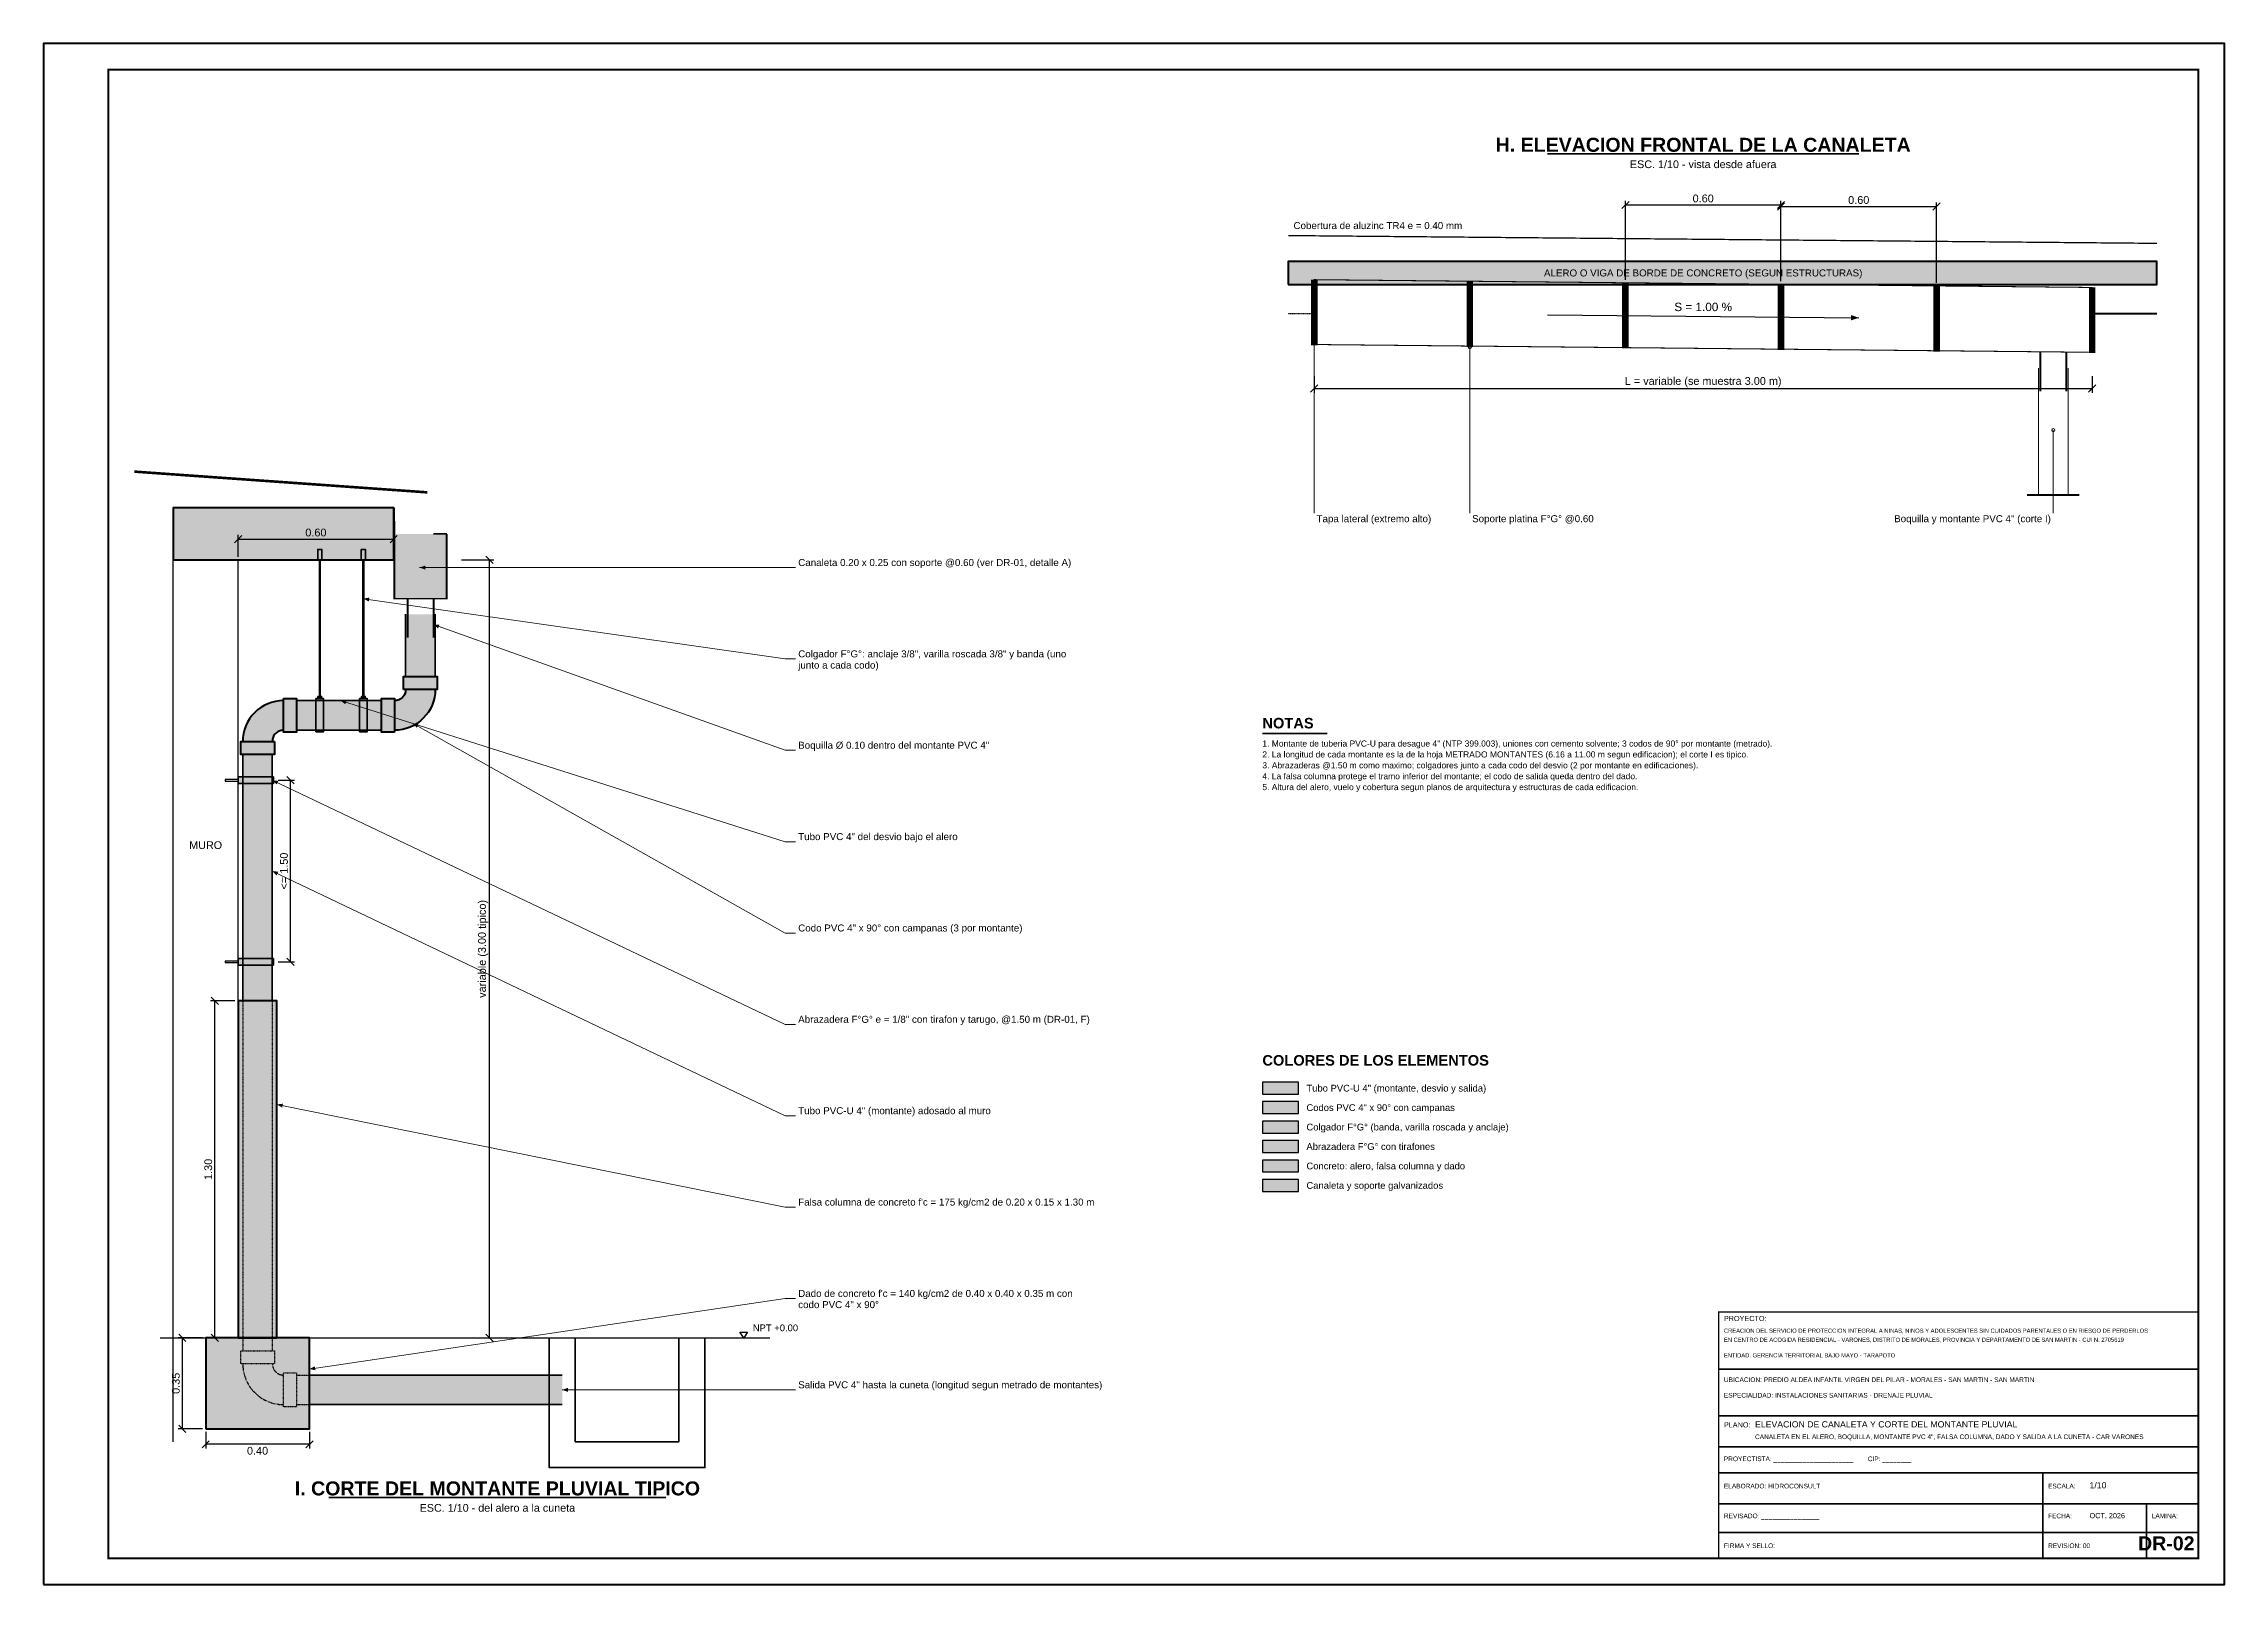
# Paper-space layout 'DR-02' of a CAD drawing. Header units: metres, sheet in millimetres. Extents: x 0 to 841, y 0 to 594.
# The model-space entities are those that its viewports show. They can reach past a viewport. Long polylines and large blocks are cut down to what shows.
import ezdxf
from ezdxf.enums import TextEntityAlignment as Align

# ---------------------------------------------------------------- set-up
doc = ezdxf.new("R2010")
doc.units = ezdxf.units.M
doc.header["$LTSCALE"] = 0.25
doc.linetypes.add('HIDDEN', pattern=[0.375, 0.25, -0.125])
for name, color, linetype, lineweight in [('ABRAZADERA', 1, 'CONTINUOUS', 35), ('ABRZ-RELL', 1, 'CONTINUOUS', 13), ('ACCES-RELL', 5, 'CONTINUOUS', 13), ('ACCESORIO-PVC', 5, 'CONTINUOUS', 40), ('COBERTURA', 8, 'CONTINUOUS', 30), ('COLG-RELL', 30, 'CONTINUOUS', 13), ('COLGADOR', 30, 'CONTINUOUS', 35), ('CONCRETO', 250, 'CONTINUOUS', 50), ('CONCRETO-OCULTO', 8, 'HIDDEN', 25), ('CORTES', 6, 'CONTINUOUS', 50), ('COTAS', 94, 'CONTINUOUS', 18), ('CUNETA', 3, 'CONTINUOUS', 35), ('GALV-RELL', 8, 'CONTINUOUS', 13), ('LLAMADAS', 30, 'CONTINUOUS', 18), ('MARCO', 7, 'CONTINUOUS', 50), ('MURO', 8, 'CONTINUOUS', 25), ('PERNOS', 34, 'CONTINUOUS', 25), ('PLANCHA-GALV', 5, 'CONTINUOUS', 40), ('PLATINA', 140, 'CONTINUOUS', 50), ('ROTULO', 7, 'CONTINUOUS', 35), ('TERRENO', 7, 'CONTINUOUS', 30), ('TITULOS', 160, 'CONTINUOUS', 35), ('TUBERIA-OCULTA', 3, 'HIDDEN', 25), ('TUBERIA-PVC', 3, 'CONTINUOUS', 35), ('TUBO-PVC', 151, 'CONTINUOUS', 35), ('TUBO-RELL', 151, 'CONTINUOUS', 13)]:
    doc.layers.add(name, color=color, linetype=linetype, lineweight=lineweight)
doc.layers.add('CONCRETO-ACHURADO', color=8, linetype='CONTINUOUS', true_color=0xe2e2e2)
for name, color, linetype in [('FLUJO', 150, 'CONTINUOUS'), ('LEYENDA', 7, 'CONTINUOUS'), ('NIVELES', 7, 'CONTINUOUS'), ('ROTULO-TEXTO', 7, 'CONTINUOUS'), ('TEXTOS', 7, 'CONTINUOUS'), ('TEXTOS-NOTAS', 7, 'CONTINUOUS')]:
    doc.layers.add(name, color=color, linetype=linetype)
doc.styles.get("Standard").update_dxf_attribs({"font": 'arial.ttf'})
doc.styles.add('TITULOS', font='arialbd.ttf')
doc.dimstyles.new('COT-10', dxfattribs={"dimscale": 0.01, "dimtxt": 3, "dimasz": 2.2, "dimexe": 1.6, "dimexo": 1.2, "dimgap": 1, "dimtad": 1, "dimzin": 0, "dimdsep": 46, "dimtxsty": 'Standard', "dimtsz": 1.4, "dimcen": 2.5, "dimclrd": 256, "dimclre": 256, "dimclrt": 7, "dimazin": 3, "dimtfac": 1, "dimtmove": 0, "dimatfit": 3})

# ---------------------------------------------------------------- blocks, each defined once
blk = doc.blocks.new('SIMB-NIVEL')
at = {"layer": 'NIVELES'}
blk.add_line((-3, 0), (3, 0), dxfattribs=at)
blk.add_lwpolyline([(0, 0), (-1.5, 2.2), (1.5, 2.2)], close=True, dxfattribs=at)

msp = doc.modelspace()

# ---------------------------------------------------------------- hatches: boundary and pattern name
at = {"layer": 'ABRZ-RELL', "true_color": 0xec8282}
h = msp.add_hatch(color=7, dxfattribs=at)
h.dxf.hatch_style = 1
h.paths.add_polyline_path([(0.75, -16.9127), (0.886, -16.9127), (0.886, -16.8873), (0.75, -16.8873)])
h = msp.add_hatch(color=7, dxfattribs=at)
h.dxf.hatch_style = 1
h.paths.add_polyline_path([(0.75, -17.6127), (0.886, -17.6127), (0.886, -17.5873), (0.75, -17.5873)])
at = {"layer": 'ACCES-RELL', "true_color": 0x7896d7}
h = msp.add_hatch(color=7, dxfattribs=at)
h.dxf.hatch_style = 1
h.paths.add_polyline_path([(1.5102, -16.55), (1.5094, -16.5654), (1.5072, -16.5806), (1.5034, -16.5956), (1.4982, -16.6101), (1.4916, -16.624), (1.4837, -16.6372), (1.4745, -16.6496), (1.4642, -16.661), (1.4528, -16.6714), (1.4404, -16.6805), (1.4272, -16.6885), (1.4133, -16.695), (1.3987, -16.7002), (1.3838, -16.704), (1.3686, -16.7062), (1.3532, -16.707), (1.3532, -16.593), (1.3574, -16.5928), (1.3616, -16.5922), (1.3657, -16.5911), (1.3696, -16.5897), (1.3734, -16.5879), (1.3771, -16.5858), (1.3805, -16.5832), (1.3836, -16.5804), (1.3864, -16.5773), (1.3889, -16.5739), (1.3911, -16.5703), (1.3929, -16.5665), (1.3943, -16.5625), (1.3953, -16.5584), (1.396, -16.5542), (1.3962, -16.55)])
h = msp.add_hatch(color=7, dxfattribs=at)
h.dxf.hatch_style = 1
h.paths.add_polyline_path([(1.3882, -16.55), (1.3882, -16.5), (1.5182, -16.5), (1.5182, -16.55)])
h = msp.add_hatch(color=7, dxfattribs=at)
h.dxf.hatch_style = 1
h.paths.add_polyline_path([(0.925, -16.593), (0.9096, -16.5938), (0.8944, -16.596), (0.8794, -16.5998), (0.8649, -16.605), (0.851, -16.6115), (0.8378, -16.6195), (0.8254, -16.6286), (0.814, -16.639), (0.8036, -16.6504), (0.7945, -16.6628), (0.7865, -16.676), (0.78, -16.6899), (0.7748, -16.7044), (0.771, -16.7194), (0.7688, -16.7346), (0.768, -16.75), (0.882, -16.75), (0.8822, -16.7458), (0.8828, -16.7416), (0.8839, -16.7375), (0.8853, -16.7335), (0.8871, -16.7297), (0.8892, -16.7261), (0.8918, -16.7227), (0.8946, -16.7196), (0.8977, -16.7168), (0.9011, -16.7142), (0.9047, -16.7121), (0.9085, -16.7103), (0.9125, -16.7089), (0.9166, -16.7078), (0.9208, -16.7072), (0.925, -16.707)])
h = msp.add_hatch(color=7, dxfattribs=at)
h.dxf.hatch_style = 1
h.paths.add_polyline_path([(0.925, -16.585), (0.975, -16.585), (0.975, -16.715), (0.925, -16.715)])
h = msp.add_hatch(color=7, dxfattribs=at)
h.dxf.hatch_style = 1
h.paths.add_polyline_path([(1.3532, -16.715), (1.3032, -16.715), (1.3032, -16.585), (1.3532, -16.585)])
h = msp.add_hatch(color=7, dxfattribs=at)
h.dxf.hatch_style = 1
h.paths.add_polyline_path([(0.89, -16.75), (0.89, -16.8), (0.76, -16.8), (0.76, -16.75)])
at = {"layer": 'COLG-RELL', "true_color": 0xf6ba6e}
h = msp.add_hatch(color=7, dxfattribs=at)
h.dxf.hatch_style = 1
h.paths.add_polyline_path([(1.05, -16.713), (1.08, -16.713), (1.08, -16.585), (1.05, -16.585)])
h = msp.add_hatch(color=7, dxfattribs=at)
h.dxf.hatch_style = 1
h.paths.add_polyline_path([(1.2182, -16.713), (1.2482, -16.713), (1.2482, -16.585), (1.2182, -16.585)])
at = {"layer": 'CONCRETO-ACHURADO', "true_color": 0xe2e2e2}
h = msp.add_hatch(color=7, dxfattribs=at)
h.dxf.hatch_style = 1
h.paths.add_polyline_path([(4.8, -14.988), (8.15, -14.988), (8.15, -14.9), (4.8, -14.9)])
h = msp.add_hatch(color=7, dxfattribs=at)
h.dxf.hatch_style = 1
h.paths.add_polyline_path([(0.5, -16.05), (1.35, -16.05), (1.35, -15.85), (0.5, -15.85)])
h = msp.add_hatch(color=7, dxfattribs=at)
h.dxf.hatch_style = 1
h.paths.add_polyline_path([(0.75, -19.05), (0.9, -19.05), (0.9, -17.75), (0.75, -17.75)])
h = msp.add_hatch(color=7, dxfattribs=at)
h.dxf.hatch_style = 1
h.paths.add_polyline_path([(0.625, -19.4), (1.025, -19.4), (1.025, -19.05), (0.625, -19.05)])
at = {"layer": 'GALV-RELL', "true_color": 0xe2e7ee}
h = msp.add_hatch(color=7, dxfattribs=at)
h.dxf.hatch_style = 1
h.paths.add_polyline_path([(1.3532, -16.2), (1.5532, -16.2), (1.5532, -15.95), (1.3532, -15.95)])
at = {"layer": 'TUBO-RELL', "true_color": 0xc4e0fa}
h = msp.add_hatch(color=7, dxfattribs=at)
h.dxf.hatch_style = 1
h.paths.add_polyline_path([(1.5102, -16.26), (1.5102, -16.5), (1.3962, -16.5), (1.3962, -16.26)])
h = msp.add_hatch(color=7, dxfattribs=at)
h.dxf.hatch_style = 1
h.paths.add_polyline_path([(1.3032, -16.707), (0.975, -16.707), (0.975, -16.593), (1.3032, -16.593)])
h = msp.add_hatch(color=7, dxfattribs=at)
h.dxf.hatch_style = 1
h.paths.add_polyline_path([(0.882, -16.8), (0.882, -17.75), (0.768, -17.75), (0.768, -16.8)])
h = msp.add_hatch(color=7, dxfattribs=at)
h.dxf.hatch_style = 1
h.paths.add_polyline_path([(1.025, -19.193), (2, -19.193), (2, -19.307), (1.025, -19.307)])

# ---------------------------------------------------------------- linework, layer by layer
at = {"layer": 'ABRAZADERA'}
for points in [[(0.75, -16.9127), (0.886, -16.9127), (0.886, -16.8873), (0.75, -16.8873)], [(0.75, -17.6127), (0.886, -17.6127), (0.886, -17.5873), (0.75, -17.5873)]]:
    msp.add_lwpolyline(points, close=True, dxfattribs=at)
at = {"layer": 'ACCESORIO-PVC'}
for points in [[(1.5102, -16.55), (1.5094, -16.5654), (1.5072, -16.5806), (1.5034, -16.5956), (1.4982, -16.6101), (1.4916, -16.624), (1.4837, -16.6372), (1.4745, -16.6496), (1.4642, -16.661), (1.4528, -16.6714), (1.4404, -16.6805), (1.4272, -16.6885), (1.4133, -16.695), (1.3987, -16.7002), (1.3838, -16.704), (1.3686, -16.7062), (1.3532, -16.707)], [(1.3962, -16.55), (1.396, -16.5542), (1.3953, -16.5584), (1.3943, -16.5625), (1.3929, -16.5665), (1.3911, -16.5703), (1.3889, -16.5739), (1.3864, -16.5773), (1.3836, -16.5804), (1.3805, -16.5832), (1.3771, -16.5858), (1.3734, -16.5879), (1.3696, -16.5897), (1.3657, -16.5911), (1.3616, -16.5922), (1.3574, -16.5928), (1.3532, -16.593)], [(0.925, -16.593), (0.9096, -16.5938), (0.8944, -16.596), (0.8794, -16.5998), (0.8649, -16.605), (0.851, -16.6115), (0.8378, -16.6195), (0.8254, -16.6286), (0.814, -16.639), (0.8036, -16.6504), (0.7945, -16.6628), (0.7865, -16.676), (0.78, -16.6899), (0.7748, -16.7044), (0.771, -16.7194), (0.7688, -16.7346), (0.768, -16.75)], [(0.925, -16.707), (0.9208, -16.7072), (0.9166, -16.7078), (0.9125, -16.7089), (0.9085, -16.7103), (0.9047, -16.7121), (0.9011, -16.7142), (0.8977, -16.7168), (0.8946, -16.7196), (0.8918, -16.7227), (0.8892, -16.7261), (0.8871, -16.7297), (0.8853, -16.7335), (0.8839, -16.7375), (0.8828, -16.7416), (0.8822, -16.7458), (0.882, -16.75)]]:
    msp.add_lwpolyline(points, dxfattribs=at)
for points in [[(1.3882, -16.55), (1.3882, -16.5), (1.5182, -16.5), (1.5182, -16.55)], [(0.925, -16.585), (0.975, -16.585), (0.975, -16.715), (0.925, -16.715)], [(1.3532, -16.715), (1.3032, -16.715), (1.3032, -16.585), (1.3532, -16.585)], [(0.89, -16.75), (0.89, -16.8), (0.76, -16.8), (0.76, -16.75)]]:
    msp.add_lwpolyline(points, close=True, dxfattribs=at)
at = {"layer": 'COBERTURA'}
for points, const_width in [([(4.8, -14.8), (8.15, -14.83)], 0.005), ([(0.35, -15.71), (1.48, -15.79)], 0.01)]:
    msp.add_lwpolyline(points, dxfattribs=dict(at, const_width=const_width))
at = {"layer": 'COLGADOR'}
for points in [[(1.057, -16.05), (1.073, -16.05), (1.073, -16.01), (1.057, -16.01)], [(1.2252, -16.05), (1.2412, -16.05), (1.2412, -16.01), (1.2252, -16.01)], [(1.05, -16.713), (1.08, -16.713), (1.08, -16.585), (1.05, -16.585)], [(1.0578, -16.585), (1.0722, -16.585), (1.0722, -16.577), (1.0578, -16.577)], [(1.2182, -16.713), (1.2482, -16.713), (1.2482, -16.585), (1.2182, -16.585)], [(1.226, -16.585), (1.2404, -16.585), (1.2404, -16.577), (1.226, -16.577)]]:
    msp.add_lwpolyline(points, close=True, dxfattribs=at)
at = {"layer": 'COLGADOR', "const_width": 0.0095}
for points in [[(1.065, -16.585), (1.065, -16.05)], [(1.2332, -16.585), (1.2332, -16.05)]]:
    msp.add_lwpolyline(points, dxfattribs=at)
at = {"layer": 'CONCRETO'}
msp.add_line((7.9, -15.1), (8.15, -15.1), dxfattribs=at)
for points in [[(4.8, -14.988), (8.15, -14.988), (8.15, -14.9), (4.8, -14.9)], [(0.5, -16.05), (1.35, -16.05), (1.35, -15.85), (0.5, -15.85)], [(0.75, -19.05), (0.9, -19.05), (0.9, -17.75), (0.75, -17.75)], [(0.625, -19.4), (1.025, -19.4), (1.025, -19.05), (0.625, -19.05)]]:
    msp.add_lwpolyline(points, close=True, dxfattribs=at)
at = {"layer": 'CONCRETO-OCULTO'}
msp.add_line((4.8, -15.1), (4.9, -15.1), dxfattribs=at)
at = {"layer": 'CORTES'}
msp.add_line((7.65, -15.8), (7.85, -15.8), dxfattribs=at)
at = {"layer": 'CUNETA'}
for points in [[(1.95, -19.05), (1.95, -19.55), (2.55, -19.55), (2.55, -19.05)], [(2.05, -19.05), (2.05, -19.45), (2.45, -19.45), (2.45, -19.05)]]:
    msp.add_lwpolyline(points, dxfattribs=at)
at = {"layer": 'FLUJO'}
msp.add_line((5.8, -15.105), (7, -15.117), dxfattribs=at)
msp.add_solid([(7, -15.117), (6.9701, -15.1062), (6.9699, -15.1272)], dxfattribs=at)
at = {"layer": 'LEYENDA'}
for points in [[(4.7, -18.11), (4.84, -18.11), (4.84, -18.064), (4.7, -18.064)], [(4.7, -18.185), (4.84, -18.185), (4.84, -18.139), (4.7, -18.139)], [(4.7, -18.26), (4.84, -18.26), (4.84, -18.214), (4.7, -18.214)], [(4.7, -18.335), (4.84, -18.335), (4.84, -18.289), (4.7, -18.289)], [(4.7, -18.41), (4.84, -18.41), (4.84, -18.364), (4.7, -18.364)], [(4.7, -18.485), (4.84, -18.485), (4.84, -18.439), (4.7, -18.439)]]:
    msp.add_lwpolyline(points, close=True, dxfattribs=at)
at = {"layer": 'LEYENDA', "true_color": 0xb4d6f6}
msp.add_solid([(4.7, -18.11), (4.84, -18.11), (4.7, -18.064), (4.84, -18.064)], dxfattribs=at)
at = {"layer": 'LEYENDA', "true_color": 0x3c64be}
msp.add_solid([(4.7, -18.185), (4.84, -18.185), (4.7, -18.139), (4.84, -18.139)], dxfattribs=at)
at = {"layer": 'LEYENDA', "true_color": 0xec9632}
msp.add_solid([(4.7, -18.26), (4.84, -18.26), (4.7, -18.214), (4.84, -18.214)], dxfattribs=at)
at = {"layer": 'LEYENDA', "true_color": 0xd64646}
msp.add_solid([(4.7, -18.335), (4.84, -18.335), (4.7, -18.289), (4.84, -18.289)], dxfattribs=at)
at = {"layer": 'LEYENDA', "true_color": 0xe2e2e2}
msp.add_solid([(4.7, -18.41), (4.84, -18.41), (4.7, -18.364), (4.84, -18.364)], dxfattribs=at)
at = {"layer": 'LEYENDA', "true_color": 0xd6dce6}
msp.add_solid([(4.7, -18.485), (4.84, -18.485), (4.7, -18.439), (4.84, -18.439)], dxfattribs=at)
at = {"layer": 'LLAMADAS'}
for p, q in [((4.9, -15.125), (4.9, -15.87)), ((5.5, -15.23), (5.5, -15.87)), ((7.75, -15.55), (7.75, -15.87)), ((2.86, -16.08), (1.45, -16.08)), ((2.9, -16.08), (2.86, -16.08)), ((2.86, -16.4322), (1.2332, -16.2)), ((2.86, -16.7844), (1.5032, -16.3)), ((2.9, -16.4322), (2.86, -16.4322)), ((2.86, -17.1367), (1.145, -16.593)), ((2.86, -17.4889), (1.4232, -16.68)), ((2.9, -16.7844), (2.86, -16.7844)), ((2.86, -17.8411), (0.882, -16.9)), ((2.9, -17.1367), (2.86, -17.1367)), ((2.86, -18.1933), (0.882, -17.25)), ((2.9, -17.4889), (2.86, -17.4889)), ((2.9, -17.8411), (2.86, -17.8411)), ((2.86, -18.5456), (0.9, -18.15)), ((2.9, -18.1933), (2.86, -18.1933)), ((2.9, -18.5456), (2.86, -18.5456)), ((2.86, -18.8978), (1.025, -19.17)), ((2.9, -18.8978), (2.86, -18.8978)), ((2.86, -19.25), (2, -19.25)), ((2.9, -19.25), (2.86, -19.25))]:
    msp.add_line(p, q, dxfattribs=at)
for centre in [(4.9, -15.125), (5.5, -15.23), (7.75, -15.55)]:
    msp.add_circle(centre, 0.006, dxfattribs=at)
for points in [[(1.45, -16.08), (1.472, -16.0877), (1.472, -16.0723)], [(1.2332, -16.2), (1.2539, -16.2107), (1.256, -16.1955)], [(1.5032, -16.3), (1.5213, -16.3146), (1.5265, -16.3001)], [(1.145, -16.593), (1.1636, -16.607), (1.1683, -16.5923)], [(1.4232, -16.68), (1.4386, -16.6975), (1.4461, -16.6841)], [(0.882, -16.9), (0.8986, -16.9164), (0.9052, -16.9025)], [(0.882, -17.25), (0.8985, -17.2664), (0.9052, -17.2525)], [(0.9, -18.15), (0.92, -18.1619), (0.9231, -18.1468)], [(1.025, -19.17), (1.0479, -19.1744), (1.0456, -19.1592)], [(2, -19.25), (2.022, -19.2577), (2.022, -19.2423)]]:
    msp.add_solid(points, dxfattribs=at)
at = {"layer": 'MARCO'}
msp.add_lwpolyline([(0, -20), (8.41, -20), (8.41, -14.06), (0, -14.06)], close=True, dxfattribs=at)
at = {"layer": 'MARCO', "const_width": 0.008}
msp.add_lwpolyline([(0.25, -19.9), (8.31, -19.9), (8.31, -14.16), (0.25, -14.16)], close=True, dxfattribs=at)
at = {"layer": 'MURO'}
for points in [[(0.5, -19.45), (0.5, -15.85)], [(0.75, -19.05), (0.75, -16.05)]]:
    msp.add_lwpolyline(points, dxfattribs=at)
at = {"layer": 'PERNOS'}
for points in [[(0.7, -16.903), (0.75, -16.903), (0.75, -16.897), (0.7, -16.897)], [(0.7, -17.603), (0.75, -17.603), (0.75, -17.597), (0.7, -17.597)]]:
    msp.add_lwpolyline(points, close=True, dxfattribs=at)
at = {"layer": 'PLANCHA-GALV'}
for p, q in [((1.4032, -16.2), (1.4032, -16.35)), ((1.5032, -16.2), (1.5032, -16.35))]:
    msp.add_line(p, q, dxfattribs=at)
for points, const_width in [([(4.9, -15.22), (7.9, -15.25), (7.9, -15), (4.9, -14.97), (4.9, -15.22)], 0.004), ([(1.3532, -15.9), (1.3532, -16.2), (1.5532, -16.2), (1.5532, -15.95), (1.5032, -15.95)], 0.006)]:
    msp.add_lwpolyline(points, dxfattribs=dict(at, const_width=const_width))
for points in [[(7.7, -15.25), (7.7, -15.4)], [(7.8, -15.25), (7.8, -15.4)]]:
    msp.add_lwpolyline(points, dxfattribs=at)
at = {"layer": 'PLATINA'}
for points, const_width in [([(4.9, -15.2232), (4.9, -14.97)], 0.0254), ([(5.5, -15.2292), (5.5, -14.976)], 0.0254), ([(6.1, -15.2352), (6.1, -14.982)], 0.0254), ([(6.7, -15.2412), (6.7, -14.988)], 0.0254), ([(7.3, -15.2472), (7.3, -14.994)], 0.0254), ([(7.9, -15.2532), (7.9, -15)], 0.0254), ([(1.3516, -15.85), (1.3516, -16.2), (1.5548, -16.2), (1.5548, -15.95)], 0.006)]:
    msp.add_lwpolyline(points, dxfattribs=dict(at, const_width=const_width))
at = {"layer": 'ROTULO'}
for p, q in [((6.46, -19.17), (8.31, -19.17)), ((6.46, -19.35), (8.31, -19.35)), ((6.46, -19.47), (8.31, -19.47)), ((6.46, -19.57), (8.31, -19.57)), ((7.71, -19.57), (7.71, -19.9)), ((6.46, -19.69), (8.31, -19.69)), ((8.11, -19.69), (8.11, -19.9)), ((6.46, -19.8), (8.31, -19.8))]:
    msp.add_line(p, q, dxfattribs=at)
at = {"layer": 'ROTULO', "const_width": 0.005}
msp.add_lwpolyline([(6.46, -19.9), (8.31, -19.9), (8.31, -18.95), (6.46, -18.95)], close=True, dxfattribs=at)
at = {"layer": 'TERRENO'}
msp.add_line((0.45, -19.05), (2.8, -19.05), dxfattribs=at)
at = {"layer": 'TITULOS'}
for p, q in [((5.8, -14.485), (7, -14.485)), ((4.7, -16.72), (4.95, -16.72)), ((1.1, -19.665), (2.4, -19.665))]:
    msp.add_line(p, q, dxfattribs=at)
at = {"layer": 'TUBERIA-OCULTA'}
for p, q in [((0.768, -17.75), (0.768, -19.1)), ((0.882, -17.75), (0.882, -19.1)), ((0.975, -19.193), (1.025, -19.193)), ((0.975, -19.307), (1.025, -19.307))]:
    msp.add_line(p, q, dxfattribs=at)
for points in [[(0.76, -19.15), (0.76, -19.1), (0.89, -19.1), (0.89, -19.15)], [(0.925, -19.185), (0.975, -19.185), (0.975, -19.315), (0.925, -19.315)]]:
    msp.add_lwpolyline(points, close=True, dxfattribs=at)
for points in [[(0.768, -19.15), (0.7688, -19.1654), (0.771, -19.1806), (0.7748, -19.1956), (0.78, -19.2101), (0.7865, -19.224), (0.7945, -19.2372), (0.8036, -19.2496), (0.814, -19.261), (0.8254, -19.2714), (0.8378, -19.2805), (0.851, -19.2885), (0.8649, -19.295), (0.8794, -19.3002), (0.8944, -19.304), (0.9096, -19.3062), (0.925, -19.307)], [(0.882, -19.15), (0.8822, -19.1542), (0.8828, -19.1584), (0.8839, -19.1625), (0.8853, -19.1665), (0.8871, -19.1703), (0.8892, -19.1739), (0.8918, -19.1773), (0.8946, -19.1804), (0.8977, -19.1832), (0.9011, -19.1858), (0.9047, -19.1879), (0.9085, -19.1897), (0.9125, -19.1911), (0.9166, -19.1922), (0.9208, -19.1928), (0.925, -19.193)]]:
    msp.add_lwpolyline(points, dxfattribs=at)
at = {"layer": 'TUBERIA-PVC', "const_width": 0.004}
for points in [[(7.693, -15.31), (7.693, -15.8)], [(7.807, -15.31), (7.807, -15.8)]]:
    msp.add_lwpolyline(points, dxfattribs=at)
at = {"layer": 'TUBO-PVC'}
for p, q in [((1.3962, -16.26), (1.3962, -16.5)), ((1.5102, -16.26), (1.5102, -16.5)), ((1.3032, -16.593), (0.975, -16.593)), ((1.3032, -16.707), (0.975, -16.707)), ((0.768, -16.8), (0.768, -17.75)), ((0.882, -16.8), (0.882, -17.75)), ((1.025, -19.193), (2, -19.193)), ((1.025, -19.307), (2, -19.307))]:
    msp.add_line(p, q, dxfattribs=at)

# ---------------------------------------------------------------- block references
at = {"layer": 'NIVELES', "xscale": 0.01, "yscale": 0.01}
msp.add_blockref('SIMB-NIVEL', (2.7, -19.05), dxfattribs=at)

# ---------------------------------------------------------------- texts
at = {"layer": 'LEYENDA'}
for s, p in [('Tubo PVC-U 4" (montante, desvio y salida)', (4.87, -18.087)), ('Codos PVC 4" x 90° con campanas', (4.87, -18.162)), ('Colgador F°G° (banda, varilla roscada y anclaje)', (4.87, -18.237)), ('Abrazadera F°G° con tirafones', (4.87, -18.312)), ('Concreto: alero, falsa columna y dado', (4.87, -18.387)), ('Canaleta y soporte galvanizados', (4.87, -18.462))]:
    msp.add_text(s, height=0.026, dxfattribs=at).set_placement(p, align=Align.MIDDLE_LEFT)
at = {"layer": 'NIVELES'}
msp.add_text('NPT +0.00', height=0.026, dxfattribs=at).set_placement((2.735, -19.024))
at = {"layer": 'ROTULO-TEXTO'}
for s, height, p in [('PROYECTO:', 0.02, (6.48, -18.985)), ('CREACION DEL SERVICIO DE PROTECCION INTEGRAL A NINAS, NINOS Y ADOLESCENTES SIN CUIDADOS PARENTALES O EN RIESGO DE PERDERLOS', 0.016, (6.48, -19.03)), ('EN CENTRO DE ACOGIDA RESIDENCIAL - VARONES, DISTRITO DE MORALES, PROVINCIA Y DEPARTAMENTO DE SAN MARTIN - CUI N. 2705619', 0.016, (6.48, -19.065)), ('ENTIDAD: GERENCIA TERRITORIAL BAJO MAYO - TARAPOTO', 0.016, (6.48, -19.125)), ('UBICACION: PREDIO ALDEA INFANTIL VIRGEN DEL PILAR - MORALES - SAN MARTIN - SAN MARTIN', 0.018, (6.48, -19.22)), ('ESPECIALIDAD: INSTALACIONES SANITARIAS - DRENAJE PLUVIAL', 0.018, (6.48, -19.28)), ('PLANO:', 0.02, (6.48, -19.395)), ('CANALETA EN EL ALERO, BOQUILLA, MONTANTE PVC 4", FALSA COLUMNA, DADO Y SALIDA A LA CUNETA - CAR VARONES', 0.018, (6.6, -19.44)), ('ELEVACION DE CANALETA Y CORTE DEL MONTANTE PLUVIAL', 0.024, (6.6, -19.395)), ('PROYECTISTA: ______________________        CIP: ________', 0.018, (6.48, -19.525)), ('ELABORADO: HIDROCONSULT', 0.018, (6.48, -19.63)), ('ESCALA:', 0.018, (7.73, -19.63)), ('1/10', 0.024, (7.89, -19.63)), ('REVISADO: ________________', 0.018, (6.48, -19.745)), ('FECHA:', 0.018, (7.73, -19.745)), ('OCT. 2026', 0.02, (7.89, -19.745)), ('LAMINA:', 0.018, (8.13, -19.745)), ('FIRMA Y SELLO:', 0.018, (6.48, -19.86)), ('REVISION: 00', 0.018, (7.73, -19.86))]:
    msp.add_text(s, height=height, dxfattribs=at).set_placement(p)
at = {"layer": 'TEXTOS'}
for s, height, p in [('ESC. 1/10 - vista desde afuera', 0.0297, (6.4, -14.525)), ('ALERO O VIGA DE BORDE DE CONCRETO (SEGUN ESTRUCTURAS)', 0.027, (6.4, -14.944)), ('S = 1.00 %', 0.0324, (6.4, -15.075)), ('MURO', 0.0297, (0.625, -17.15)), ('ESC. 1/10 - del alero a la cuneta', 0.0297, (1.75, -19.705))]:
    msp.add_text(s, height=height, dxfattribs=at).set_placement(p, align=Align.MIDDLE_CENTER)
for s, p in [('Cobertura de aluzinc TR4 e = 0.40 mm', (4.82, -14.775)), ('Canaleta 0.20 x 0.25 con soporte @0.60 (ver DR-01, detalle A)', (2.91, -16.074)), ('Colgador F°G°: anclaje 3/8", varilla roscada 3/8" y banda (uno', (2.91, -16.4262)), ('junto a cada codo)', (2.91, -16.4694)), ('Boquilla Ø 0.10 dentro del montante PVC 4"', (2.91, -16.7784)), ('Tubo PVC 4" del desvio bajo el alero', (2.91, -17.1307)), ('Codo PVC 4" x 90° con campanas (3 por montante)', (2.91, -17.4829)), ('Abrazadera F°G° e = 1/8" con tirafon y tarugo, @1.50 m (DR-01, F)', (2.91, -17.8351)), ('Tubo PVC-U 4" (montante) adosado al muro', (2.91, -18.1873)), ("Falsa columna de concreto f'c = 175 kg/cm2 de 0.20 x 0.15 x 1.30 m", (2.91, -18.5396)), ('codo PVC 4" x 90°', (2.91, -18.935)), ("Dado de concreto f'c = 140 kg/cm2 de 0.40 x 0.40 x 0.35 m con", (2.91, -18.8918)), ('Salida PVC 4" hasta la cuneta (longitud segun metrado de montantes)', (2.91, -19.244))]:
    msp.add_text(s, height=0.027, dxfattribs=at).set_placement(p)
for s, p in [('Tapa lateral (extremo alto)', (4.909, -15.878)), ('Soporte platina F°G° @0.60', (5.509, -15.878))]:
    msp.add_text(s, height=0.027, dxfattribs=at).set_placement(p, align=Align.TOP_LEFT)
msp.add_text('Boquilla y montante PVC 4" (corte I)', height=0.027, dxfattribs=at).set_placement((7.741, -15.878), align=Align.TOP_RIGHT)
at = {"layer": 'TEXTOS-NOTAS'}
for s, p in [('2. La longitud de cada montante es la de la hoja METRADO MONTANTES (6.16 a 11.00 m segun edificacion); el corte I es tipico.', (4.7, -16.812)), ('1. Montante de tuberia PVC-U para desague 4" (NTP 399.003), uniones con cemento solvente; 3 codos de 90° por montante (metrado).', (4.7, -16.77)), ('4. La falsa columna protege el tramo inferior del montante; el codo de salida queda dentro del dado.', (4.7, -16.896)), ('3. Abrazaderas @1.50 m como maximo; colgadores junto a cada codo del desvio (2 por montante en edificaciones).', (4.7, -16.854)), ('5. Altura del alero, vuelo y cobertura segun planos de arquitectura y estructuras de cada edificacion.', (4.7, -16.938))]:
    msp.add_text(s, height=0.0234, dxfattribs=at).set_placement(p)
at = {"layer": 'TITULOS', "style": 'TITULOS'}
for s, p in [('H. ELEVACION FRONTAL DE LA CANALETA', (6.4, -14.45)), ('I. CORTE DEL MONTANTE PLUVIAL TIPICO', (1.75, -19.63))]:
    msp.add_text(s, height=0.054, dxfattribs=at).set_placement(p, align=Align.MIDDLE_CENTER)
for s, p in [('NOTAS', (4.7, -16.7)), ('COLORES DE LOS ELEMENTOS', (4.7, -18))]:
    msp.add_text(s, height=0.0405, dxfattribs=at).set_placement(p)
msp.add_text('DR-02', height=0.054, dxfattribs=at).set_placement((8.295, -19.885), align=Align.BOTTOM_RIGHT)

# ---------------------------------------------------------------- dimensions: what is measured, and where the dimension line sits
at = {"layer": 'COTAS'}
for base, p1, p2, text in [((6.1, -14.682), (6.1, -14.982), (6.7, -14.988), '0.60'), ((6.7, -14.688), (6.7, -14.988), (7.3, -14.994), '0.60'), ((4.9, -15.39), (4.9, -15.33), (7.9, -15.33), 'L = variable (se muestra 3.00 m)')]:
    msp.add_linear_dim(base=base, p1=p1, p2=p2, text=text, dimstyle='COT-10', dxfattribs=at).render()
for base, p1, p2 in [((0.75, -15.97), (0.75, -16.05), (1.35, -16.05)), ((1.025, -19.46), (1.025, -19.4), (0.625, -19.4))]:
    msp.add_linear_dim(base=base, p1=p1, p2=p2, dimstyle='COT-10', dxfattribs=at).render()
for base, p1, p2, text in [((1.72, -19.05), (1.6, -19.05), (1.6, -16.05), 'variable (3.00 tipico)'), ((0.952, -17.6), (0.892, -17.6), (0.892, -16.9), '<= 1.50')]:
    msp.add_linear_dim(base=base, p1=p1, p2=p2, angle=90, text=text, dimstyle='COT-10', dxfattribs=at).render()
for base, p1, p2 in [((0.66, -19.05), (0.75, -19.05), (0.75, -17.75)), ((0.535, -19.4), (0.625, -19.4), (0.625, -19.05))]:
    msp.add_linear_dim(base=base, p1=p1, p2=p2, angle=90, dimstyle='COT-10', dxfattribs=at).render()

psp = doc.layouts.new('DR-02')

# ---------------------------------------------------------------- viewports
at = {"layer": 'MARCO'}
psp.add_viewport(center=(420.5, 297), size=(841, 594), view_center_point=(4.205, -17.03), view_height=5.94, dxfattribs=at)

doc.saveas('drawing.dxf')
